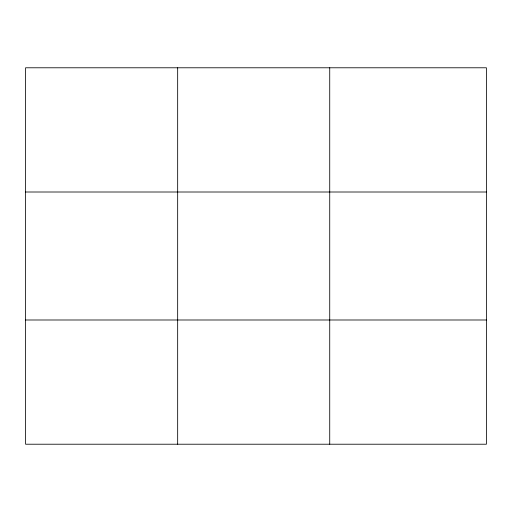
<?xml version="1.0" encoding="UTF-8"?>
<svg xmlns="http://www.w3.org/2000/svg" width="512" height="512" viewBox="0 0 512 512"><rect width="100%" height="100%" fill="white"/><g stroke="black" fill="none" stroke-linecap="round" stroke-linejoin="round"><path stroke-width="0.77" d="M177.664 67.782L177.664 444.218M329.728 67.782L329.728 444.218M486.4 192.006L486.4 67.782L25.6 67.782L25.6 444.218L486.4 444.218L486.4 192.006L25.6 192.006M25.6 319.994L486.4 319.994"/></g></svg>
